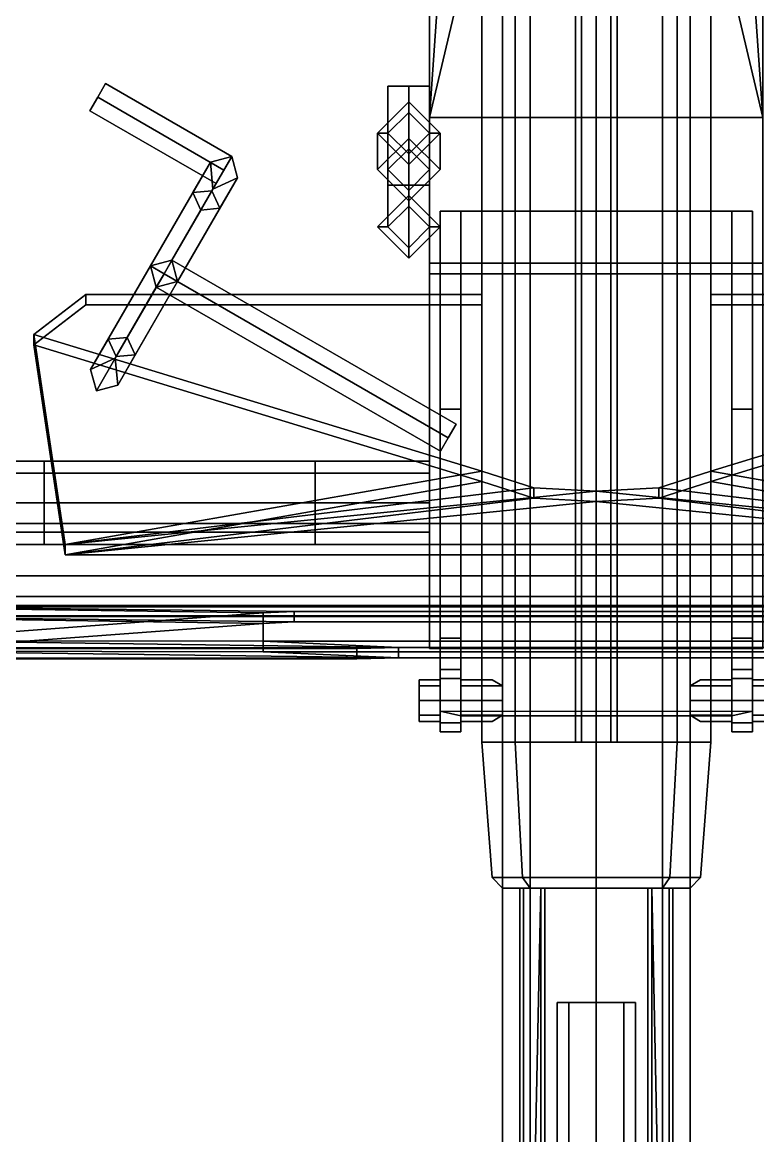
# Model space of a CAD drawing. Header units: millimetres. Extents: x -1 to 1, y -1.5 to 8.6.
# Drawn here: x -0.551 to 0.155, y -0.608 to 0.462 of the extents above; entities that cross this region are included whole.
import ezdxf

# ---------------------------------------------------------------- set-up
doc = ezdxf.new("R2010")
doc.units = ezdxf.units.MM
for name, color, linetype in [('gun', 1, 'Continuous'), ('sleeve', 5, 'Continuous'), ('turret', 2, 'Continuous')]:
    doc.layers.add(name, color=color, linetype=linetype)

msp = doc.modelspace()

# ---------------------------------------------------------------- linework, layer by layer
for points in [[(-0.16, 0.22, 0.26), (-0.16, 1.93, 0.22), (0.16, 1.93, 0.22), (0.16, 0.22, 0.26)], [(-0.16, 0.37, 0.52), (-0.16, 1.93, 0.35), (-0.16, 1.93, 0.22), (-0.16, 0.22, 0.26)], [(-0.08, 1.52, 0.3947), (-0.08, 1.93, 0.35), (-0.16, 1.93, 0.35), (-0.16, 0.37, 0.52)], [(0.16, 0.37, 0.52), (0.16, 1.93, 0.35), (0.08, 1.93, 0.35), (0.08, 1.52, 0.3947)], [(-0.03, 0.92, 0.4601), (-0.08, 1.52, 0.3947), (-0.08, 1.52, 0.3947), (-0.16, 0.37, 0.52)], [(0.16, 0.37, 0.52), (0.08, 1.52, 0.3947), (0.03, 0.92, 0.4601), (0.16, 0.37, 0.52)], [(0.16, 0.37, 0.52), (0.03, 0.92, 0.4601), (-0.03, 0.92, 0.4601), (-0.16, 0.37, 0.52)], [(-0.4787, 0.3896, 0.335), (-0.4862, 0.3766, 0.35), (-0.4787, 0.3896, 0.365), (-0.4712, 0.4026, 0.35)], [(-0.35, 0.3326, 0.35), (-0.3575, 0.3196, 0.335), (-0.4787, 0.3896, 0.335), (-0.4712, 0.4026, 0.35)], [(-0.3575, 0.3196, 0.365), (-0.35, 0.3326, 0.35), (-0.4712, 0.4026, 0.35), (-0.4787, 0.3896, 0.365)], [(-0.3575, 0.3196, 0.335), (-0.365, 0.3066, 0.35), (-0.4862, 0.3766, 0.35), (-0.4787, 0.3896, 0.335)], [(-0.365, 0.3066, 0.35), (-0.3575, 0.3196, 0.365), (-0.4787, 0.3896, 0.365), (-0.4862, 0.3766, 0.35)], [(0.16, 0.23, 0.6), (0.16, 0.37, 0.52), (-0.16, 0.37, 0.52), (-0.16, 0.23, 0.6)], [(-0.16, 0.23, 0.6), (-0.16, 0.37, 0.52), (-0.16, 0.22, 0.26), (-0.16, -0.14, 0.6)], [(-0.35, 0.3326, 0.35), (-0.3705, 0.3271, 0.35), (-0.3873, 0.2979, 0.4313), (-0.369, 0.2996, 0.4419)], [(-0.369, 0.2996, 0.2581), (-0.3873, 0.2979, 0.2687), (-0.3705, 0.3271, 0.35), (-0.35, 0.3326, 0.35)], [(-0.3445, 0.3121, 0.35), (-0.35, 0.3326, 0.35), (-0.369, 0.2996, 0.4419), (-0.3614, 0.2829, 0.4313)], [(-0.3614, 0.2829, 0.2687), (-0.369, 0.2996, 0.2581), (-0.35, 0.3326, 0.35), (-0.3445, 0.3121, 0.35)], [(-0.428, 0.2275, 0.35), (-0.4075, 0.233, 0.365), (-0.3681, 0.3012, 0.365), (-0.3705, 0.3271, 0.35)], [(-0.4075, 0.233, 0.335), (-0.428, 0.2275, 0.35), (-0.3705, 0.3271, 0.35), (-0.3681, 0.3012, 0.335)], [(-0.3705, 0.3271, 0.35), (-0.3681, 0.3012, 0.365), (-0.3796, 0.2812, 0.4207), (-0.3873, 0.2979, 0.4313)], [(-0.3873, 0.2979, 0.2687), (-0.3796, 0.2812, 0.2793), (-0.3681, 0.3012, 0.335), (-0.3705, 0.3271, 0.35)], [(-0.4075, 0.233, 0.365), (-0.402, 0.2125, 0.35), (-0.3445, 0.3121, 0.35), (-0.3681, 0.3012, 0.365)], [(-0.402, 0.2125, 0.35), (-0.4075, 0.233, 0.335), (-0.3681, 0.3012, 0.335), (-0.3445, 0.3121, 0.35)], [(-0.3681, 0.3012, 0.365), (-0.3445, 0.3121, 0.35), (-0.3614, 0.2829, 0.4313), (-0.3796, 0.2812, 0.4207)], [(-0.3796, 0.2812, 0.2793), (-0.3614, 0.2829, 0.2687), (-0.3445, 0.3121, 0.35), (-0.3681, 0.3012, 0.335)], [(-0.369, 0.2996, 0.4419), (-0.3873, 0.2979, 0.4313), (-0.428, 0.2275, 0.465), (-0.415, 0.22, 0.48)], [(-0.415, 0.22, 0.22), (-0.428, 0.2275, 0.235), (-0.3873, 0.2979, 0.2687), (-0.369, 0.2996, 0.2581)], [(-0.3614, 0.2829, 0.4313), (-0.369, 0.2996, 0.4419), (-0.415, 0.22, 0.48), (-0.402, 0.2125, 0.465)], [(-0.402, 0.2125, 0.235), (-0.415, 0.22, 0.22), (-0.369, 0.2996, 0.2581), (-0.3614, 0.2829, 0.2687)], [(-0.3873, 0.2979, 0.4313), (-0.3796, 0.2812, 0.4207), (-0.4075, 0.233, 0.4438), (-0.428, 0.2275, 0.465)], [(-0.428, 0.2275, 0.235), (-0.4075, 0.233, 0.2562), (-0.3796, 0.2812, 0.2793), (-0.3873, 0.2979, 0.2687)], [(-0.3796, 0.2812, 0.4207), (-0.3614, 0.2829, 0.4313), (-0.402, 0.2125, 0.465), (-0.4075, 0.233, 0.4438)], [(-0.4075, 0.233, 0.2562), (-0.402, 0.2125, 0.235), (-0.3614, 0.2829, 0.2687), (-0.3796, 0.2812, 0.2793)], [(-0.4225, 0.207, 0.365), (-0.428, 0.2275, 0.35), (-0.4855, 0.1279, 0.35), (-0.4619, 0.1388, 0.365)], [(-0.428, 0.2275, 0.35), (-0.4225, 0.207, 0.335), (-0.4619, 0.1388, 0.335), (-0.4855, 0.1279, 0.35)], [(-0.415, 0.22, 0.48), (-0.428, 0.2275, 0.465), (-0.4686, 0.1571, 0.4313), (-0.461, 0.1404, 0.4419)], [(-0.428, 0.2275, 0.465), (-0.4225, 0.207, 0.4438), (-0.4504, 0.1588, 0.4207), (-0.4686, 0.1571, 0.4313)], [(-0.461, 0.1404, 0.2581), (-0.4686, 0.1571, 0.2687), (-0.428, 0.2275, 0.235), (-0.415, 0.22, 0.22)], [(-0.4686, 0.1571, 0.2687), (-0.4504, 0.1588, 0.2793), (-0.4225, 0.207, 0.2562), (-0.428, 0.2275, 0.235)], [(-0.4075, 0.233, 0.365), (-0.428, 0.2275, 0.35), (-0.428, 0.2275, 0.465), (-0.4075, 0.233, 0.4438)], [(-0.428, 0.2275, 0.35), (-0.4075, 0.233, 0.335), (-0.4075, 0.233, 0.2562), (-0.428, 0.2275, 0.235)], [(-0.428, 0.2275, 0.35), (-0.4225, 0.207, 0.365), (-0.4225, 0.207, 0.4438), (-0.428, 0.2275, 0.465)], [(-0.4225, 0.207, 0.335), (-0.428, 0.2275, 0.35), (-0.428, 0.2275, 0.235), (-0.4225, 0.207, 0.2562)], [(-0.1422, 0.0625, 0.365), (-0.1347, 0.0755, 0.35), (-0.4075, 0.233, 0.35), (-0.415, 0.22, 0.365)], [(-0.1347, 0.0755, 0.35), (-0.1422, 0.0625, 0.335), (-0.415, 0.22, 0.335), (-0.4075, 0.233, 0.35)], [(-0.402, 0.2125, 0.35), (-0.4075, 0.233, 0.365), (-0.4075, 0.233, 0.4438), (-0.402, 0.2125, 0.465)], [(-0.4075, 0.233, 0.335), (-0.402, 0.2125, 0.35), (-0.402, 0.2125, 0.235), (-0.4075, 0.233, 0.2562)], [(0.16, -0.14, 0.6), (0.16, 0.23, 0.6), (-0.16, 0.23, 0.6), (-0.16, -0.14, 0.6)], [(-0.402, 0.2125, 0.465), (-0.415, 0.22, 0.48), (-0.461, 0.1404, 0.4419), (-0.4427, 0.1421, 0.4313)], [(-0.4427, 0.1421, 0.2687), (-0.461, 0.1404, 0.2581), (-0.415, 0.22, 0.22), (-0.402, 0.2125, 0.235)], [(-0.1497, 0.0495, 0.35), (-0.1422, 0.0625, 0.365), (-0.415, 0.22, 0.365), (-0.4225, 0.207, 0.35)], [(-0.1422, 0.0625, 0.335), (-0.1497, 0.0495, 0.35), (-0.4225, 0.207, 0.35), (-0.415, 0.22, 0.335)], [(0.16, 0.22, 0.26), (0.16, -0.14, 0.5), (-0.16, -0.14, 0.5), (-0.16, 0.22, 0.26)], [(-0.16, -0.14, 0.6), (-0.16, 0.22, 0.26), (-0.16, 0.22, 0.26), (-0.16, -0.14, 0.5)], [(-0.402, 0.2125, 0.35), (-0.4225, 0.207, 0.365), (-0.4619, 0.1388, 0.365), (-0.4595, 0.1129, 0.35)], [(-0.4225, 0.207, 0.335), (-0.402, 0.2125, 0.35), (-0.4595, 0.1129, 0.35), (-0.4619, 0.1388, 0.335)], [(-0.4225, 0.207, 0.4438), (-0.402, 0.2125, 0.465), (-0.4427, 0.1421, 0.4313), (-0.4504, 0.1588, 0.4207)], [(-0.4504, 0.1588, 0.2793), (-0.4427, 0.1421, 0.2687), (-0.402, 0.2125, 0.235), (-0.4225, 0.207, 0.2562)], [(-0.4225, 0.207, 0.365), (-0.402, 0.2125, 0.35), (-0.402, 0.2125, 0.465), (-0.4225, 0.207, 0.4438)], [(-0.402, 0.2125, 0.35), (-0.4225, 0.207, 0.335), (-0.4225, 0.207, 0.2562), (-0.402, 0.2125, 0.235)], [(-0.4855, 0.1279, 0.35), (-0.4619, 0.1388, 0.335), (-0.4504, 0.1588, 0.2793), (-0.4686, 0.1571, 0.2687)], [(-0.4686, 0.1571, 0.4313), (-0.4504, 0.1588, 0.4207), (-0.4619, 0.1388, 0.365), (-0.4855, 0.1279, 0.35)], [(-0.48, 0.1074, 0.35), (-0.4855, 0.1279, 0.35), (-0.4686, 0.1571, 0.2687), (-0.461, 0.1404, 0.2581)], [(-0.461, 0.1404, 0.4419), (-0.4686, 0.1571, 0.4313), (-0.4855, 0.1279, 0.35), (-0.48, 0.1074, 0.35)], [(-0.4619, 0.1388, 0.335), (-0.4595, 0.1129, 0.35), (-0.4427, 0.1421, 0.2687), (-0.4504, 0.1588, 0.2793)], [(-0.4504, 0.1588, 0.4207), (-0.4427, 0.1421, 0.4313), (-0.4595, 0.1129, 0.35), (-0.4619, 0.1388, 0.365)], [(-0.4595, 0.1129, 0.35), (-0.48, 0.1074, 0.35), (-0.461, 0.1404, 0.2581), (-0.4427, 0.1421, 0.2687)], [(-0.4427, 0.1421, 0.4313), (-0.461, 0.1404, 0.4419), (-0.48, 0.1074, 0.35), (-0.4595, 0.1129, 0.35)], [(-0.53, 0.0283, 0.6983), (-0.53, 0.04, 0.67), (-0.89, 0.04, 0.67), (-0.89, 0.0283, 0.6983)], [(-0.53, 0.04, 0.67), (-0.53, 0.0283, 0.6417), (-0.89, 0.0283, 0.6417), (-0.89, 0.04, 0.67)], [(-0.27, 0.04, 0.53), (-0.27, 0.0283, 0.5017), (-0.53, 0.0283, 0.6417), (-0.53, 0.04, 0.67)], [(-0.27, 0.0283, 0.5583), (-0.27, 0.04, 0.53), (-0.53, 0.04, 0.67), (-0.53, 0.0283, 0.6983)], [(-0.16, 0.0283, 0.5583), (-0.16, 0.04, 0.53), (-0.27, 0.04, 0.53), (-0.27, 0.0283, 0.5583)], [(-0.16, 0.04, 0.53), (-0.16, 0.0283, 0.5017), (-0.27, 0.0283, 0.5017), (-0.27, 0.04, 0.53)], [(-0.53, 0, 0.71), (-0.53, 0.0283, 0.6983), (-0.89, 0.0283, 0.6983), (-0.89, 0, 0.71)], [(-0.53, 0.0283, 0.6417), (-0.53, 0, 0.63), (-0.89, 0, 0.63), (-0.89, 0.0283, 0.6417)], [(-0.27, 0.0283, 0.5017), (-0.27, 0, 0.49), (-0.53, 0, 0.63), (-0.53, 0.0283, 0.6417)], [(-0.27, 0, 0.57), (-0.27, 0.0283, 0.5583), (-0.53, 0.0283, 0.6983), (-0.53, 0, 0.71)], [(-0.16, 0.0283, 0.5017), (-0.16, 0, 0.49), (-0.27, 0, 0.49), (-0.27, 0.0283, 0.5017)], [(-0.16, 0, 0.57), (-0.16, 0.0283, 0.5583), (-0.27, 0.0283, 0.5583), (-0.27, 0, 0.57)], [(-0.53, -0.0283, 0.6983), (-0.53, 0, 0.71), (-0.89, 0, 0.71), (-0.89, -0.0283, 0.6983)], [(-0.53, 0, 0.63), (-0.53, -0.0283, 0.6417), (-0.89, -0.0283, 0.6417), (-0.89, 0, 0.63)], [(-0.27, 0, 0.49), (-0.27, -0.0283, 0.5017), (-0.53, -0.0283, 0.6417), (-0.53, 0, 0.63)], [(-0.27, -0.0283, 0.5583), (-0.27, 0, 0.57), (-0.53, 0, 0.71), (-0.53, -0.0283, 0.6983)], [(-0.16, 0, 0.49), (-0.16, -0.0283, 0.5017), (-0.27, -0.0283, 0.5017), (-0.27, 0, 0.49)], [(-0.16, -0.0283, 0.5583), (-0.16, 0, 0.57), (-0.27, 0, 0.57), (-0.27, -0.0283, 0.5583)], [(-0.71, -0.02, 1.62), (-0.71, -0.07, 1.62), (0.71, -0.07, 1.62), (0.71, -0.02, 1.62)], [(-0.71, -0.02, 1.61), (-0.71, -0.02, 1.62), (0.71, -0.02, 1.62), (0.71, -0.02, 1.61)], [(-0.71, -0.07, 1.61), (-0.71, -0.02, 1.61), (0.71, -0.02, 1.61), (0.71, -0.07, 1.61)], [(-0.53, -0.04, 0.67), (-0.53, -0.0283, 0.6983), (-0.89, -0.0283, 0.6983), (-0.89, -0.04, 0.67)], [(-0.53, -0.0283, 0.6417), (-0.53, -0.04, 0.67), (-0.89, -0.04, 0.67), (-0.89, -0.0283, 0.6417)], [(-0.27, -0.0283, 0.5017), (-0.27, -0.04, 0.53), (-0.53, -0.04, 0.67), (-0.53, -0.0283, 0.6417)], [(-0.27, -0.04, 0.53), (-0.27, -0.0283, 0.5583), (-0.53, -0.0283, 0.6983), (-0.53, -0.04, 0.67)], [(-0.16, -0.04, 0.53), (-0.16, -0.0283, 0.5583), (-0.27, -0.0283, 0.5583), (-0.27, -0.04, 0.53)], [(-0.16, -0.0283, 0.5017), (-0.16, -0.04, 0.53), (-0.27, -0.04, 0.53), (-0.27, -0.0283, 0.5017)], [(-0.73, -0.1, 1.59), (0.73, -0.1, 1.59), (0.71, -0.07, 1.62), (-0.71, -0.07, 1.62)], [(0.73, -0.09, 1.59), (-0.73, -0.09, 1.59), (-0.71, -0.07, 1.61), (0.71, -0.07, 1.61)], [(0.73, -0.09, 1.59), (-0.73, -0.09, 1.59), (-0.71, -0.07, 1.61), (0.71, -0.07, 1.61)], [(0.75, -0.0985, 1.36), (-0.75, -0.0985, 1.36), (-0.73, -0.09, 1.59), (0.73, -0.09, 1.59)], [(0.72, -0.0992, 1.34), (-0.72, -0.0992, 1.34), (-0.75, -0.0985, 1.36), (0.75, -0.0985, 1.36)], [(-0.75, -0.1085, 1.36), (0.75, -0.1085, 1.36), (0.73, -0.1, 1.59), (-0.73, -0.1, 1.59)], [(-0.72, -0.0999, 1.32), (-0.32, -0.1058, 1.16), (-0.66, -0.1312, 0.47), (-0.74, -0.101, 1.29)], [(0.29, -0.1043, 1.2), (-0.29, -0.1043, 1.2), (-0.72, -0.0992, 1.34), (0.72, -0.0992, 1.34)], [(-0.72, -0.0992, 1.34), (-0.29, -0.1043, 1.2), (-0.32, -0.1058, 1.16), (-0.72, -0.0999, 1.32)], [(-0.32, -0.1058, 1.16), (-0.32, -0.133, 0.42), (-0.63, -0.1326, 0.43), (-0.66, -0.1312, 0.47)], [(-0.32, -0.1158, 1.16), (-0.32, -0.1058, 1.16), (-0.29, -0.1043, 1.2), (-0.29, -0.1143, 1.2)], [(-0.32, -0.143, 0.42), (-0.32, -0.133, 0.42), (-0.32, -0.1058, 1.16), (-0.32, -0.1158, 1.16)], [(-0.29, -0.1143, 1.2), (-0.29, -0.1043, 1.2), (0.29, -0.1043, 1.2), (0.29, -0.1143, 1.2)], [(-0.72, -0.1092, 1.34), (0.72, -0.1092, 1.34), (0.75, -0.1085, 1.36), (-0.75, -0.1085, 1.36)], [(-0.32, -0.1158, 1.16), (-0.72, -0.1099, 1.32), (-0.74, -0.111, 1.29), (-0.66, -0.1412, 0.47)], [(-0.29, -0.1143, 1.2), (0.29, -0.1143, 1.2), (0.72, -0.1092, 1.34), (-0.72, -0.1092, 1.34)], [(-0.29, -0.1143, 1.2), (-0.72, -0.1092, 1.34), (-0.72, -0.1099, 1.32), (-0.32, -0.1158, 1.16)], [(-0.32, -0.143, 0.42), (-0.32, -0.1158, 1.16), (-0.66, -0.1412, 0.47), (-0.63, -0.1426, 0.43)], [(-0.63, -0.133, 0.42), (-0.19, -0.1389, 0.26), (-0.66, -0.1393, 0.25), (-0.66, -0.133, 0.42)], [(-0.19, -0.1389, 0.26), (-0.23, -0.14, 0.23), (-0.63, -0.14, 0.23), (-0.66, -0.1393, 0.25)], [(-0.32, -0.133, 0.42), (-0.19, -0.1389, 0.26), (-0.63, -0.133, 0.42), (-0.63, -0.1326, 0.43)], [(0.32, -0.133, 0.42), (0.19, -0.1389, 0.26), (-0.19, -0.1389, 0.26), (-0.32, -0.133, 0.42)], [(0.32, -0.143, 0.42), (0.32, -0.133, 0.42), (-0.32, -0.133, 0.42), (-0.32, -0.143, 0.42)], [(-0.19, -0.1389, 0.26), (-0.19, -0.1489, 0.26), (-0.23, -0.15, 0.23), (-0.23, -0.14, 0.23)], [(0.19, -0.1389, 0.26), (0.19, -0.1489, 0.26), (-0.19, -0.1489, 0.26), (-0.19, -0.1389, 0.26)], [(-0.19, -0.1489, 0.26), (-0.63, -0.143, 0.42), (-0.66, -0.143, 0.42), (-0.66, -0.1493, 0.25)], [(-0.23, -0.15, 0.23), (-0.19, -0.1489, 0.26), (-0.66, -0.1493, 0.25), (-0.63, -0.15, 0.23)], [(-0.23, -0.14, 0.23), (-0.23, -0.15, 0.23), (-0.63, -0.15, 0.23), (-0.63, -0.14, 0.23)], [(-0.19, -0.1489, 0.26), (-0.32, -0.143, 0.42), (-0.63, -0.1426, 0.43), (-0.63, -0.143, 0.42)], [(0.19, -0.1489, 0.26), (0.32, -0.143, 0.42), (-0.32, -0.143, 0.42), (-0.19, -0.1489, 0.26)], [(0.16, -0.14, 0.5), (0.16, -0.14, 0.6), (-0.16, -0.14, 0.6), (-0.16, -0.14, 0.5)]]:
    msp.add_3dface(points)
at = {"layer": 'gun'}
for points in [[(-0.0778, 0.81, 0.9978), (-0.11, 0.81, 0.92), (-0.11, -0.23, 0.92), (-0.0778, -0.23, 0.9978)], [(-0.11, 0.81, 0.92), (-0.0778, 0.81, 0.8422), (-0.0778, -0.23, 0.8422), (-0.11, -0.23, 0.92)], [(0, 0.81, 1.03), (-0.0778, 0.81, 0.9978), (-0.0778, -0.23, 0.9978), (0, -0.23, 1.03)], [(0.0778, 0.81, 0.9978), (0, 0.81, 1.03), (0, -0.23, 1.03), (0.0778, -0.23, 0.9978)], [(0.11, 0.81, 0.92), (0.0778, 0.81, 0.9978), (0.0778, -0.23, 0.9978), (0.11, -0.23, 0.92)], [(0.0778, 0.81, 0.8422), (0.11, 0.81, 0.92), (0.11, -0.23, 0.92), (0.0778, -0.23, 0.8422)], [(-0.0778, 0.77, 0.8422), (0, 0.77, 0.81), (0, -0.23, 0.81), (-0.0778, -0.23, 0.8422)], [(-0.0141, 0.77, 0.7441), (-0.02, 0.77, 0.73), (-0.02, -0.23, 0.73), (-0.0141, -0.23, 0.7441)], [(-0.02, 0.77, 0.73), (-0.0141, 0.77, 0.7159), (-0.0141, -0.23, 0.7159), (-0.02, -0.23, 0.73)], [(0, 0.77, 0.75), (-0.0141, 0.77, 0.7441), (-0.0141, -0.23, 0.7441), (0, -0.23, 0.75)], [(-0.0141, 0.77, 0.7159), (0, 0.77, 0.71), (0, -0.23, 0.71), (-0.0141, -0.23, 0.7159)], [(0, 0.77, 0.81), (0.0778, 0.77, 0.8422), (0.0778, -0.23, 0.8422), (0, -0.23, 0.81)], [(0.0141, 0.77, 0.7441), (0, 0.77, 0.75), (0, -0.23, 0.75), (0.0141, -0.23, 0.7441)], [(0, 0.77, 0.71), (0.0141, 0.77, 0.7159), (0.0141, -0.23, 0.7159), (0, -0.23, 0.71)], [(0.02, 0.77, 0.73), (0.0141, 0.77, 0.7441), (0.0141, -0.23, 0.7441), (0.02, -0.23, 0.73)], [(0.0141, 0.77, 0.7159), (0.02, 0.77, 0.73), (0.02, -0.23, 0.73), (0.0141, -0.23, 0.7159)], [(-0.0707, -0.36, 0.8493), (-0.1, -0.36, 0.92), (-0.11, -0.23, 0.92), (-0.0778, -0.23, 0.8422)], [(-0.1, -0.36, 0.92), (-0.0707, -0.36, 0.9907), (-0.0778, -0.23, 0.9978), (-0.11, -0.23, 0.92)], [(0, -0.36, 0.82), (-0.0707, -0.36, 0.8493), (-0.0778, -0.23, 0.8422), (0, -0.23, 0.81)], [(-0.0707, -0.36, 0.9907), (0, -0.36, 1.02), (0, -0.23, 1.03), (-0.0778, -0.23, 0.9978)], [(0.0707, -0.36, 0.8493), (0, -0.36, 0.82), (0, -0.23, 0.81), (0.0778, -0.23, 0.8422)], [(0, -0.36, 1.02), (0.0707, -0.36, 0.9907), (0.0778, -0.23, 0.9978), (0, -0.23, 1.03)], [(0.1, -0.36, 0.92), (0.0707, -0.36, 0.8493), (0.0778, -0.23, 0.8422), (0.11, -0.23, 0.92)], [(0.0707, -0.36, 0.9907), (0.1, -0.36, 0.92), (0.11, -0.23, 0.92), (0.0778, -0.23, 0.9978)], [(-0.0636, -0.37, 0.8564), (-0.09, -0.37, 0.92), (-0.1, -0.36, 0.92), (-0.0707, -0.36, 0.8493)], [(-0.09, -0.37, 0.92), (-0.0636, -0.37, 0.9836), (-0.0707, -0.36, 0.9907), (-0.1, -0.36, 0.92)], [(0, -0.37, 0.83), (-0.0636, -0.37, 0.8564), (-0.0707, -0.36, 0.8493), (0, -0.36, 0.82)], [(-0.0636, -0.37, 0.9836), (0, -0.37, 1.01), (0, -0.36, 1.02), (-0.0707, -0.36, 0.9907)], [(0.0636, -0.37, 0.8564), (0, -0.37, 0.83), (0, -0.36, 0.82), (0.0707, -0.36, 0.8493)], [(0, -0.37, 1.01), (0.0636, -0.37, 0.9836), (0.0707, -0.36, 0.9907), (0, -0.36, 1.02)], [(0.09, -0.37, 0.92), (0.0636, -0.37, 0.8564), (0.0707, -0.36, 0.8493), (0.1, -0.36, 0.92)], [(0.0636, -0.37, 0.9836), (0.09, -0.37, 0.92), (0.1, -0.36, 0.92), (0.0707, -0.36, 0.9907)], [(-0.07, -0.37, 0.92), (-0.0495, -0.37, 0.9695), (-0.0636, -0.37, 0.9836), (-0.09, -0.37, 0.92)], [(-0.0534, -0.37, 0.88), (-0.07, -0.37, 0.92), (-0.09, -0.37, 0.92), (-0.0734, -0.37, 0.88)], [(-0.0734, -0.37, 0.88), (-0.0636, -0.37, 0.8564), (-0.0636, -1.14, 0.8564), (-0.0734, -0.95, 0.88)], [(-0.0534, -0.95, 0.88), (-0.0534, -0.37, 0.88), (-0.0734, -0.37, 0.88), (-0.0734, -0.95, 0.88)], [(-0.0495, -0.37, 0.9695), (-0.07, -0.37, 0.92), (-0.07, -0.98, 0.92), (-0.0495, -0.98, 0.9695)], [(-0.07, -0.37, 0.92), (-0.0534, -0.37, 0.88), (-0.0659, -0.98, 0.91), (-0.07, -0.98, 0.92)], [(-0.0534, -0.37, 0.88), (-0.0534, -0.37, 0.88), (-0.0534, -0.95, 0.88), (-0.0659, -0.98, 0.91)], [(-0.0636, -0.37, 0.8564), (0, -0.37, 0.83), (0, -1.14, 0.83), (-0.0636, -1.14, 0.8564)], [(-0.0495, -0.37, 0.9695), (0, -0.37, 0.99), (0, -0.37, 1.01), (-0.0636, -0.37, 0.9836)], [(0, -0.37, 0.99), (-0.0495, -0.37, 0.9695), (-0.0495, -0.98, 0.9695), (0, -0.98, 0.99)], [(0, -0.37, 0.83), (0.0636, -0.37, 0.8564), (0.0636, -1.14, 0.8564), (0, -1.14, 0.83)], [(0.0495, -0.37, 0.9695), (0, -0.37, 0.99), (0, -0.98, 0.99), (0.0495, -0.98, 0.9695)], [(0.0636, -0.37, 0.9836), (0, -0.37, 1.01), (0, -0.37, 0.99), (0.0495, -0.37, 0.9695)], [(0.07, -0.37, 0.92), (0.0495, -0.37, 0.9695), (0.0495, -0.98, 0.9695), (0.07, -0.98, 0.92)], [(0.09, -0.37, 0.92), (0.0636, -0.37, 0.9836), (0.0495, -0.37, 0.9695), (0.07, -0.37, 0.92)], [(0.0534, -0.37, 0.88), (0.07, -0.37, 0.92), (0.07, -0.98, 0.92), (0.0659, -0.98, 0.91)], [(0.0534, -0.37, 0.88), (0.0534, -0.37, 0.88), (0.0659, -0.98, 0.91), (0.0534, -0.95, 0.88)], [(0.0734, -0.95, 0.88), (0.0734, -0.37, 0.88), (0.0534, -0.37, 0.88), (0.0534, -0.95, 0.88)], [(0.0734, -0.37, 0.88), (0.09, -0.37, 0.92), (0.07, -0.37, 0.92), (0.0534, -0.37, 0.88)], [(0.0636, -0.37, 0.8564), (0.0734, -0.37, 0.88), (0.0734, -0.95, 0.88), (0.0636, -1.14, 0.8564)], [(-0.0375, -0.48, 0.92), (-0.0265, -0.48, 0.9465), (-0.0265, -1.48, 0.9465), (-0.0375, -1.48, 0.92)], [(-0.0265, -0.48, 0.8935), (-0.0375, -0.48, 0.92), (-0.0375, -1.48, 0.92), (-0.0265, -1.48, 0.8935)], [(-0.0265, -0.48, 0.9465), (0, -0.48, 0.9575), (0, -1.48, 0.9575), (-0.0265, -1.48, 0.9465)], [(0, -0.48, 0.8825), (-0.0265, -0.48, 0.8935), (-0.0265, -1.48, 0.8935), (0, -1.48, 0.8825)], [(0, -0.48, 0.9575), (0.0265, -0.48, 0.9465), (0.0265, -1.48, 0.9465), (0, -1.48, 0.9575)], [(0.0265, -0.48, 0.8935), (0, -0.48, 0.8825), (0, -1.48, 0.8825), (0.0265, -1.48, 0.8935)], [(0.0265, -0.48, 0.9465), (0.0375, -0.48, 0.92), (0.0375, -1.48, 0.92), (0.0265, -1.48, 0.9465)], [(0.0375, -0.48, 0.92), (0.0265, -0.48, 0.8935), (0.0265, -1.48, 0.8935), (0.0375, -1.48, 0.92)]]:
    msp.add_3dface(points, dxfattribs=at)
at = {"layer": 'sleeve'}
for points in [[(-0.0636, 0.69, 0.7936), (-0.09, 0.69, 0.73), (-0.09, -0.84, 0.73), (-0.0636, -0.84, 0.7936)], [(-0.09, 0.69, 0.73), (-0.0636, 0.69, 0.6664), (-0.0636, -0.84, 0.6664), (-0.09, -0.84, 0.73)], [(0, 0.69, 0.82), (-0.0636, 0.69, 0.7936), (-0.0636, -0.84, 0.7936), (0, -0.84, 0.82)], [(-0.0636, 0.69, 0.6664), (0, 0.69, 0.64), (0, -0.84, 0.64), (-0.0636, -0.84, 0.6664)], [(0.0636, 0.69, 0.7936), (0, 0.69, 0.82), (0, -0.84, 0.82), (0.0636, -0.84, 0.7936)], [(0, 0.69, 0.64), (0.0636, 0.69, 0.6664), (0.0636, -0.84, 0.6664), (0, -0.84, 0.64)], [(0.09, 0.69, 0.73), (0.0636, 0.69, 0.7936), (0.0636, -0.84, 0.7936), (0.09, -0.84, 0.73)], [(0.0636, 0.69, 0.6664), (0.09, 0.69, 0.73), (0.09, -0.84, 0.73), (0.0636, -0.84, 0.6664)], [(-0.15, -0.1759, 0.7441), (-0.15, -0.17, 0.73), (-0.17, -0.17, 0.73), (-0.17, -0.1759, 0.7441)], [(-0.15, -0.17, 0.73), (-0.15, -0.1759, 0.7159), (-0.17, -0.1759, 0.7159), (-0.17, -0.17, 0.73)], [(-0.17, -0.1759, 0.7159), (-0.17, -0.21, 0.73), (-0.17, -0.2041, 0.7441), (-0.17, -0.17, 0.73)], [(-0.17, -0.17, 0.73), (-0.17, -0.2041, 0.7441), (-0.17, -0.19, 0.75), (-0.17, -0.1759, 0.7441)], [(-0.09, -0.1759, 0.7441), (-0.1, -0.17, 0.73), (-0.13, -0.17, 0.73), (-0.13, -0.1759, 0.7441)], [(-0.1, -0.17, 0.73), (-0.09, -0.1759, 0.7159), (-0.13, -0.1759, 0.7159), (-0.13, -0.17, 0.73)], [(0.1, -0.17, 0.73), (0.09, -0.1759, 0.7441), (0.13, -0.1759, 0.7441), (0.13, -0.17, 0.73)], [(0.09, -0.1759, 0.7159), (0.1, -0.17, 0.73), (0.13, -0.17, 0.73), (0.13, -0.1759, 0.7159)], [(0.15, -0.17, 0.73), (0.15, -0.1759, 0.7441), (0.17, -0.1759, 0.7441), (0.17, -0.17, 0.73)], [(0.15, -0.1759, 0.7159), (0.15, -0.17, 0.73), (0.17, -0.17, 0.73), (0.17, -0.1759, 0.7159)], [(-0.15, -0.19, 0.75), (-0.15, -0.1759, 0.7441), (-0.17, -0.1759, 0.7441), (-0.17, -0.19, 0.75)], [(-0.15, -0.1759, 0.7159), (-0.15, -0.19, 0.71), (-0.17, -0.19, 0.71), (-0.17, -0.1759, 0.7159)], [(-0.17, -0.19, 0.71), (-0.17, -0.2041, 0.7159), (-0.17, -0.21, 0.73), (-0.17, -0.1759, 0.7159)], [(-0.09, -0.19, 0.75), (-0.09, -0.1759, 0.7441), (-0.13, -0.1759, 0.7441), (-0.13, -0.19, 0.75)], [(-0.09, -0.1759, 0.7159), (-0.09, -0.19, 0.71), (-0.13, -0.19, 0.71), (-0.13, -0.1759, 0.7159)], [(0.09, -0.1759, 0.7441), (0.09, -0.19, 0.75), (0.13, -0.19, 0.75), (0.13, -0.1759, 0.7441)], [(0.09, -0.19, 0.71), (0.09, -0.1759, 0.7159), (0.13, -0.1759, 0.7159), (0.13, -0.19, 0.71)], [(0.15, -0.1759, 0.7441), (0.15, -0.19, 0.75), (0.17, -0.19, 0.75), (0.17, -0.1759, 0.7441)], [(0.15, -0.19, 0.71), (0.15, -0.1759, 0.7159), (0.17, -0.1759, 0.7159), (0.17, -0.19, 0.71)], [(-0.15, -0.2041, 0.7441), (-0.15, -0.19, 0.75), (-0.17, -0.19, 0.75), (-0.17, -0.2041, 0.7441)], [(-0.15, -0.19, 0.71), (-0.15, -0.2041, 0.7159), (-0.17, -0.2041, 0.7159), (-0.17, -0.19, 0.71)], [(-0.09, -0.2041, 0.7441), (-0.09, -0.19, 0.75), (-0.13, -0.19, 0.75), (-0.13, -0.2041, 0.7441)], [(-0.09, -0.19, 0.71), (-0.09, -0.2041, 0.7159), (-0.13, -0.2041, 0.7159), (-0.13, -0.19, 0.71)], [(0.09, -0.19, 0.75), (0.09, -0.2041, 0.7441), (0.13, -0.2041, 0.7441), (0.13, -0.19, 0.75)], [(0.09, -0.2041, 0.7159), (0.09, -0.19, 0.71), (0.13, -0.19, 0.71), (0.13, -0.2041, 0.7159)], [(0.15, -0.19, 0.75), (0.15, -0.2041, 0.7441), (0.17, -0.2041, 0.7441), (0.17, -0.19, 0.75)], [(0.15, -0.2041, 0.7159), (0.15, -0.19, 0.71), (0.17, -0.19, 0.71), (0.17, -0.2041, 0.7159)], [(-0.15, -0.21, 0.73), (-0.15, -0.2041, 0.7441), (-0.17, -0.2041, 0.7441), (-0.17, -0.21, 0.73)], [(-0.15, -0.2041, 0.7159), (-0.15, -0.21, 0.73), (-0.17, -0.21, 0.73), (-0.17, -0.2041, 0.7159)], [(-0.1, -0.21, 0.73), (-0.09, -0.2041, 0.7441), (-0.13, -0.2041, 0.7441), (-0.13, -0.21, 0.73)], [(-0.09, -0.2041, 0.7159), (-0.1, -0.21, 0.73), (-0.13, -0.21, 0.73), (-0.13, -0.2041, 0.7159)], [(0.09, -0.2041, 0.7441), (0.1, -0.21, 0.73), (0.13, -0.21, 0.73), (0.13, -0.2041, 0.7441)], [(0.1, -0.21, 0.73), (0.09, -0.2041, 0.7159), (0.13, -0.2041, 0.7159), (0.13, -0.21, 0.73)], [(0.15, -0.2041, 0.7441), (0.15, -0.21, 0.73), (0.17, -0.21, 0.73), (0.17, -0.2041, 0.7441)], [(0.15, -0.21, 0.73), (0.15, -0.2041, 0.7159), (0.17, -0.2041, 0.7159), (0.17, -0.21, 0.73)]]:
    msp.add_3dface(points, dxfattribs=at)
at = {"layer": 'turret'}
for points in [[(-0.18, 0.305, 1.415), (-0.2, 0.305, 1.435), (-0.2, 0.4, 1.435), (-0.18, 0.4, 1.415)], [(-0.2, 0.305, 1.435), (-0.18, 0.305, 1.455), (-0.18, 0.4, 1.455), (-0.2, 0.4, 1.435)], [(-0.2, 0.4, 1.435), (-0.18, 0.4, 1.455), (-0.16, 0.4, 1.435), (-0.18, 0.4, 1.415)], [(-0.16, 0.305, 1.435), (-0.18, 0.305, 1.415), (-0.18, 0.4, 1.415), (-0.16, 0.4, 1.435)], [(-0.18, 0.305, 1.455), (-0.16, 0.305, 1.435), (-0.16, 0.4, 1.435), (-0.18, 0.4, 1.455)], [(-0.18, 0.35, 0.925), (-0.21, 0.32, 0.925), (-0.21, 0.355, 1.125), (-0.18, 0.385, 1.125)], [(-0.18, 0.385, 1.125), (-0.21, 0.355, 1.125), (-0.2, 0.355, 1.125), (-0.18, 0.375, 1.125)], [(-0.15, 0.32, 0.925), (-0.18, 0.35, 0.925), (-0.18, 0.385, 1.125), (-0.15, 0.355, 1.125)], [(-0.15, 0.355, 1.125), (-0.18, 0.385, 1.125), (-0.18, 0.375, 1.125), (-0.16, 0.355, 1.125)], [(-0.18, 0.375, 1.125), (-0.2, 0.355, 1.125), (-0.2, 0.355, 1.585), (-0.18, 0.375, 1.585)], [(-0.2, 0.355, 1.585), (-0.18, 0.335, 1.585), (-0.16, 0.355, 1.585), (-0.18, 0.375, 1.585)], [(-0.16, 0.355, 1.125), (-0.18, 0.375, 1.125), (-0.18, 0.375, 1.585), (-0.16, 0.355, 1.585)], [(-0.21, 0.32, 0.925), (-0.18, 0.29, 0.925), (-0.18, 0.325, 1.125), (-0.21, 0.355, 1.125)], [(-0.21, 0.355, 1.125), (-0.18, 0.325, 1.125), (-0.18, 0.335, 1.125), (-0.2, 0.355, 1.125)], [(-0.2, 0.355, 1.125), (-0.18, 0.335, 1.125), (-0.18, 0.335, 1.585), (-0.2, 0.355, 1.585)], [(-0.18, 0.335, 1.125), (-0.16, 0.355, 1.125), (-0.16, 0.355, 1.585), (-0.18, 0.335, 1.585)], [(-0.18, 0.29, 0.925), (-0.15, 0.32, 0.925), (-0.15, 0.355, 1.125), (-0.18, 0.325, 1.125)], [(-0.18, 0.325, 1.125), (-0.15, 0.355, 1.125), (-0.16, 0.355, 1.125), (-0.18, 0.335, 1.125)], [(-0.18, 0.285, 0.835), (-0.2, 0.265, 0.835), (-0.2, 0.32, 0.925), (-0.18, 0.34, 0.925)], [(-0.16, 0.265, 0.835), (-0.18, 0.285, 0.835), (-0.18, 0.34, 0.925), (-0.16, 0.32, 0.925)], [(-0.2, 0.265, 0.835), (-0.18, 0.245, 0.835), (-0.18, 0.3, 0.925), (-0.2, 0.32, 0.925)], [(-0.18, 0.245, 0.835), (-0.16, 0.265, 0.835), (-0.16, 0.32, 0.925), (-0.18, 0.3, 0.925)], [(-0.18, 0.305, 1.415), (-0.16, 0.305, 1.435), (-0.18, 0.305, 1.455), (-0.2, 0.305, 1.435)], [(-0.18, 0.295, 0.6), (-0.21, 0.265, 0.6), (-0.21, 0.265, 0.835), (-0.18, 0.295, 0.835)], [(-0.18, 0.295, 0.835), (-0.21, 0.265, 0.835), (-0.2, 0.265, 0.835), (-0.18, 0.285, 0.835)], [(-0.15, 0.265, 0.6), (-0.18, 0.295, 0.6), (-0.18, 0.295, 0.835), (-0.15, 0.265, 0.835)], [(-0.15, 0.265, 0.835), (-0.18, 0.295, 0.835), (-0.18, 0.285, 0.835), (-0.16, 0.265, 0.835)], [(-0.13, 0.09, 0.67), (-0.13, 0.28, 0.63), (-0.15, 0.28, 0.63), (-0.15, 0.09, 0.67)], [(-0.15, -0.2, 0.6), (-0.15, -0.13, 0.67), (-0.15, 0.09, 0.67), (-0.15, 0.28, 0.6)], [(0.15, 0.28, 0.63), (0.15, 0.28, 0.6), (-0.15, 0.28, 0.6), (-0.15, 0.28, 0.63)], [(-0.15, 0.09, 0.67), (-0.15, 0.28, 0.63), (-0.15, 0.28, 0.6)], [(0.13, -0.2046, 0.63), (0.13, 0.28, 0.63), (-0.13, 0.28, 0.63), (-0.13, -0.2046, 0.63)], [(-0.13, -0.2046, 0.63), (-0.13, 0.28, 0.63), (-0.13, 0.09, 0.67), (-0.13, -0.13, 0.67)], [(0.15, 0.09, 0.67), (0.15, 0.28, 0.63), (0.13, 0.28, 0.63), (0.13, 0.09, 0.67)], [(0.13, -0.2046, 0.63), (0.13, -0.13, 0.67), (0.13, 0.09, 0.67), (0.13, 0.28, 0.63)], [(0.15, -0.2, 0.6), (0.15, 0.28, 0.6), (0.15, 0.09, 0.67), (0.15, -0.13, 0.67)], [(0.15, 0.09, 0.67), (0.15, 0.28, 0.6), (0.15, 0.28, 0.63), (0.15, 0.09, 0.67)], [(-0.21, 0.265, 0.6), (-0.18, 0.235, 0.6), (-0.18, 0.235, 0.835), (-0.21, 0.265, 0.835)], [(-0.21, 0.265, 0.835), (-0.18, 0.235, 0.835), (-0.18, 0.245, 0.835), (-0.2, 0.265, 0.835)], [(-0.18, 0.235, 0.6), (-0.15, 0.265, 0.6), (-0.15, 0.265, 0.835), (-0.18, 0.235, 0.835)], [(-0.18, 0.235, 0.835), (-0.15, 0.265, 0.835), (-0.16, 0.265, 0.835), (-0.18, 0.245, 0.835)], [(-0.54, 0.1616, 0.6), (-0.49, 0.2, 0.48), (-0.49, 0.19, 0.48), (-0.54, 0.1516, 0.6)], [(-0.54, 0.1616, 0.6), (-0.11, 0.0304, 1.01), (-0.11, 0.2, 0.48), (-0.49, 0.2, 0.48)], [(-0.49, 0.2, 0.48), (-0.11, 0.2, 0.48), (-0.11, 0.19, 0.48), (-0.49, 0.19, 0.48)], [(-0.11, 0.2, 0.48), (-0.11, 0.0304, 1.01), (-0.11, 0.0204, 1.01), (-0.11, 0.19, 0.48)], [(0.11, 0.0304, 1.01), (0.11, 0.2, 0.48), (0.11, 0.19, 0.48), (0.11, 0.0204, 1.01)], [(0.11, 0.2, 0.48), (0.49, 0.2, 0.48), (0.49, 0.19, 0.48), (0.11, 0.19, 0.48)], [(0.11, 0.0304, 1.01), (0.54, 0.1616, 0.6), (0.49, 0.2, 0.48), (0.11, 0.2, 0.48)], [(-0.49, 0.19, 0.48), (-0.11, 0.19, 0.48), (-0.11, 0.0204, 1.01), (-0.54, 0.1516, 0.6)], [(0.11, 0.19, 0.48), (0.49, 0.19, 0.48), (0.54, 0.1516, 0.6), (0.11, 0.0204, 1.01)], [(-0.51, -0.04, 1.23), (-0.54, 0.1616, 0.6), (-0.54, 0.1516, 0.6), (-0.51, -0.05, 1.23)], [(-0.54, 0.1616, 0.6), (-0.54, 0.1616, 0.6), (-0.51, -0.04, 1.23), (-0.11, 0.0304, 1.01)], [(0.54, 0.1616, 0.6), (0.54, 0.1616, 0.6), (0.11, 0.0304, 1.01), (0.51, -0.04, 1.23)], [(-0.11, 0.0204, 1.01), (-0.51, -0.05, 1.23), (-0.54, 0.1516, 0.6)], [(0.51, -0.05, 1.23), (0.11, 0.0204, 1.01), (0.54, 0.1516, 0.6)], [(-0.13, -0.13, 0.67), (-0.13, 0.09, 0.67), (-0.15, 0.09, 0.67), (-0.15, -0.13, 0.67)], [(0.15, -0.13, 0.67), (0.15, 0.09, 0.67), (0.13, 0.09, 0.67), (0.13, -0.13, 0.67)], [(-0.11, 0.0304, 1.01), (-0.11, 0.0304, 1.01), (-0.51, -0.04, 1.23), (-0.06, 0.0144, 1.06)], [(-0.11, 0.0304, 1.01), (-0.06, 0.0144, 1.06), (-0.06, 0.0044, 1.06), (-0.11, 0.0204, 1.01)], [(0.11, 0.0304, 1.01), (0.11, 0.0304, 1.01), (0.06, 0.0144, 1.06), (0.51, -0.04, 1.23)], [(0.06, 0.0144, 1.06), (0.11, 0.0304, 1.01), (0.11, 0.0204, 1.01), (0.06, 0.0044, 1.06)], [(-0.06, 0.0044, 1.06), (-0.51, -0.05, 1.23), (-0.11, 0.0204, 1.01)], [(-0.06, 0.0144, 1.06), (-0.06, 0.0144, 1.06), (-0.51, -0.04, 1.23), (0, 0.0112, 1.07)], [(0, 0.0112, 1.07), (0, 0.0112, 1.07), (-0.51, -0.04, 1.23), (0.51, -0.04, 1.23)], [(-0.06, 0.0144, 1.06), (0, 0.0112, 1.07), (0, 0.0012, 1.07), (-0.06, 0.0044, 1.06)], [(0.06, 0.0144, 1.06), (0.06, 0.0144, 1.06), (0, 0.0112, 1.07), (0.51, -0.04, 1.23)], [(0, 0.0112, 1.07), (0.06, 0.0144, 1.06), (0.06, 0.0044, 1.06), (0, 0.0012, 1.07)], [(0.51, -0.05, 1.23), (0.06, 0.0044, 1.06), (0.11, 0.0204, 1.01)], [(0, 0.0012, 1.07), (-0.51, -0.05, 1.23), (-0.06, 0.0044, 1.06)], [(0.51, -0.05, 1.23), (-0.51, -0.05, 1.23), (0, 0.0012, 1.07)], [(0.51, -0.05, 1.23), (0, 0.0012, 1.07), (0.06, 0.0044, 1.06)], [(0.51, -0.04, 1.23), (-0.51, -0.04, 1.23), (-0.51, -0.05, 1.23), (0.51, -0.05, 1.23)], [(-0.13, -0.16, 0.73), (-0.13, -0.13, 0.67), (-0.15, -0.13, 0.67), (-0.15, -0.16, 0.73)], [(-0.15, -0.16, 0.73), (-0.15, -0.13, 0.67), (-0.15, -0.2, 0.6), (-0.15, -0.22, 0.73)], [(-0.13, -0.22, 0.73), (-0.13, -0.2046, 0.63), (-0.13, -0.13, 0.67), (-0.13, -0.16, 0.73)], [(0.15, -0.16, 0.73), (0.15, -0.13, 0.67), (0.13, -0.13, 0.67), (0.13, -0.16, 0.73)], [(0.13, -0.16, 0.73), (0.13, -0.13, 0.67), (0.13, -0.2046, 0.63), (0.13, -0.22, 0.73)], [(0.15, -0.22, 0.73), (0.15, -0.2, 0.6), (0.15, -0.13, 0.67), (0.15, -0.16, 0.73)], [(-0.13, -0.1688, 0.7512), (-0.13, -0.16, 0.73), (-0.15, -0.16, 0.73), (-0.15, -0.1688, 0.7512)], [(-0.15, -0.1688, 0.7512), (-0.15, -0.16, 0.73), (-0.15, -0.22, 0.73), (-0.15, -0.2112, 0.7512)], [(-0.13, -0.2112, 0.7512), (-0.13, -0.22, 0.73), (-0.13, -0.16, 0.73), (-0.13, -0.1688, 0.7512)], [(0.15, -0.1688, 0.7512), (0.15, -0.16, 0.73), (0.13, -0.16, 0.73), (0.13, -0.1688, 0.7512)], [(0.13, -0.1688, 0.7512), (0.13, -0.16, 0.73), (0.13, -0.22, 0.73), (0.13, -0.2112, 0.7512)], [(0.15, -0.2112, 0.7512), (0.15, -0.22, 0.73), (0.15, -0.16, 0.73), (0.15, -0.1688, 0.7512)], [(-0.13, -0.19, 0.76), (-0.13, -0.1688, 0.7512), (-0.15, -0.1688, 0.7512), (-0.15, -0.19, 0.76)], [(-0.15, -0.19, 0.76), (-0.15, -0.1688, 0.7512), (-0.15, -0.2112, 0.7512), (-0.15, -0.19, 0.76)], [(-0.13, -0.19, 0.76), (-0.13, -0.2112, 0.7512), (-0.13, -0.1688, 0.7512), (-0.13, -0.19, 0.76)], [(0.15, -0.19, 0.76), (0.15, -0.1688, 0.7512), (0.13, -0.1688, 0.7512), (0.13, -0.19, 0.76)], [(0.13, -0.19, 0.76), (0.13, -0.1688, 0.7512), (0.13, -0.2112, 0.7512), (0.13, -0.19, 0.76)], [(0.15, -0.19, 0.76), (0.15, -0.2112, 0.7512), (0.15, -0.1688, 0.7512), (0.15, -0.19, 0.76)], [(-0.13, -0.2112, 0.7512), (-0.13, -0.19, 0.76), (-0.15, -0.19, 0.76), (-0.15, -0.2112, 0.7512)], [(0.15, -0.2112, 0.7512), (0.15, -0.19, 0.76), (0.13, -0.19, 0.76), (0.13, -0.2112, 0.7512)], [(-0.13, -0.2046, 0.63), (-0.13, -0.22, 0.73), (-0.15, -0.22, 0.73), (-0.15, -0.2, 0.6)], [(0.15, -0.2, 0.6), (0.13, -0.2046, 0.63), (-0.13, -0.2046, 0.63), (-0.15, -0.2, 0.6)], [(0.15, -0.2, 0.6), (0.15, -0.22, 0.73), (0.13, -0.22, 0.73), (0.13, -0.2046, 0.63)], [(-0.13, -0.22, 0.73), (-0.13, -0.2112, 0.7512), (-0.15, -0.2112, 0.7512), (-0.15, -0.22, 0.73)], [(0.15, -0.22, 0.73), (0.15, -0.2112, 0.7512), (0.13, -0.2112, 0.7512), (0.13, -0.22, 0.73)]]:
    msp.add_3dface(points, dxfattribs=at)

doc.saveas('drawing.dxf')
